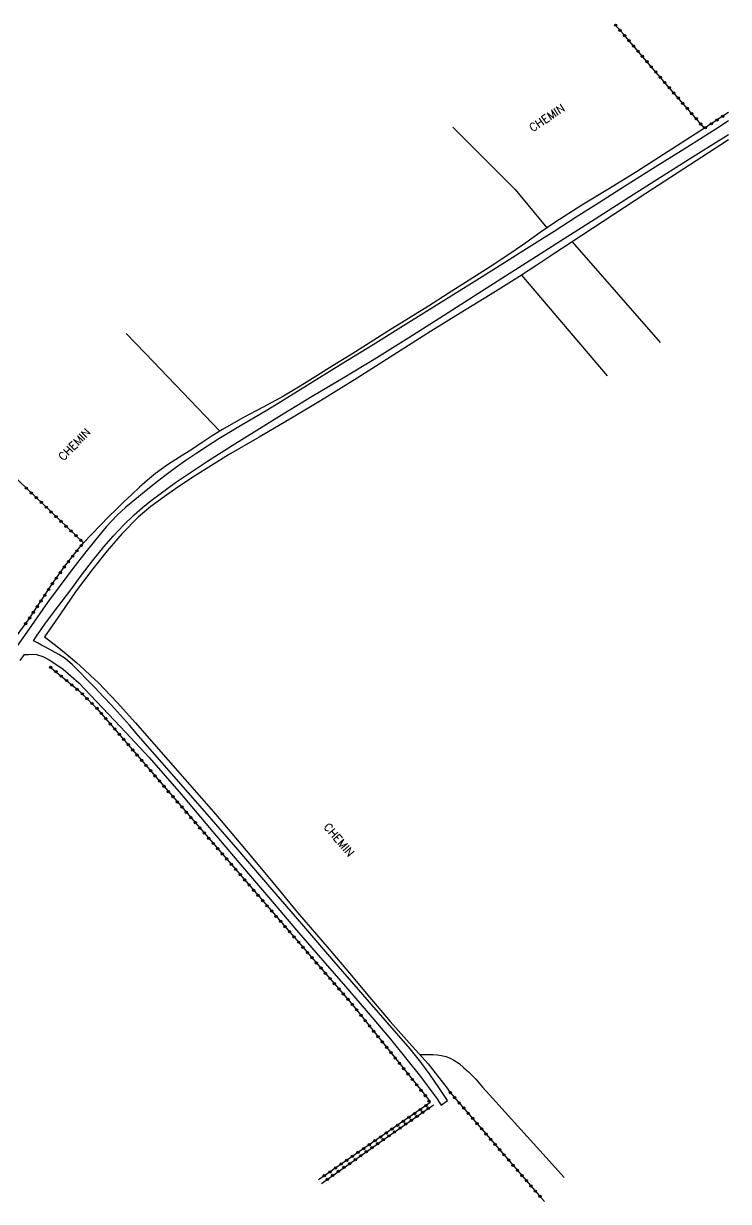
# Model space of a CAD drawing. Header units: millimetres. Extents: x 115000 to 116000, y 119000 to 119994.
# Drawn here: x 115845.9 to 116000, y 119379.3 to 119636.7 of the extents above; entities that cross this region are included whole.
import ezdxf

# ---------------------------------------------------------------- set-up
doc = ezdxf.new("R2010")
doc.units = ezdxf.units.MM
doc.layers.get('0').update_dxf_attribs({"linetype": 'CONTINUOUS'})
for name, color, linetype in [('W0071', 7, 'CONTINUOUS'), ('W0323', 7, 'CONTINUOUS'), ('W0330', 7, 'CONTINUOUS'), ('W0989', 7, 'CONTINUOUS')]:
    doc.layers.add(name, color=color, linetype=linetype)
doc.styles.get("Standard").update_dxf_attribs({"font": 'romans.shx', "width": 0.85})

# ---------------------------------------------------------------- blocks, each defined once
blk = doc.blocks.new('t323o')
at = {"color": 0, "linetype": 'Continuous'}
for radius in [0.25, 0.15]:
    blk.add_circle((0, 0), radius, dxfattribs=at)

msp = doc.modelspace()

# ---------------------------------------------------------------- linework, layer by layer
at = {"layer": 'W0071'}
for points in [[(116000, 119615.44), (115997.24, 119613.67), (115990.32, 119609.3), (115983.37, 119604.96), (115976.45, 119600.6), (115971.58, 119597.5), (115966.73, 119594.39), (115961.87, 119591.29), (115955.87, 119587.49), (115949.86, 119583.7), (115943.84, 119579.92), (115936.69, 119575.45), (115929.52, 119570.99), (115922.35, 119566.54), (115915.43, 119562.25), (115908.49, 119557.95), (115901.56, 119553.65), (115898.93, 119552.1), (115896.29, 119550.56), (115893.67, 119548.99), (115891.14, 119547.47), (115888.62, 119545.93), (115886.13, 119544.36), (115883.76, 119542.82), (115881.41, 119541.26), (115879.1, 119539.63), (115876.79, 119537.9), (115874.51, 119536.11), (115872.26, 119534.29), (115870.24, 119532.66), (115868.25, 119531.01), (115866.34, 119529.27), (115863.94, 119526.71), (115861.7, 119523.99), (115859.5, 119521.24), (115856.66, 119517.6), (115853.9, 119513.9), (115851.15, 119510.2), (115846.61, 119503.71), (115842.07, 119497.22)], [(115886.14, 119541.09), (115891.52, 119544.48), (115896.9, 119547.86), (115902.3, 119551.22), (115909.03, 119555.28), (115915.79, 119559.3), (115922.52, 119563.37), (115930.12, 119568.1), (115937.68, 119572.9), (115945.22, 119577.71), (115951.25, 119581.56), (115957.27, 119585.41), (115963.29, 119589.27), (115970.83, 119594.08), (115978.38, 119598.88), (115985.93, 119603.67), (115993.43, 119608.37), (116000, 119612.46)], [(115848.07, 119501.8), (115848.77, 119502.84), (115850.59, 119505.48), (115852.43, 119507.99), (115854.33, 119510.47), (115856.22, 119512.95), (115858.58, 119516.14), (115860.95, 119519.32), (115863.43, 119522.39), (115865.56, 119524.79), (115867.77, 119527.11), (115870.08, 119529.33), (115871.92, 119530.93), (115873.82, 119532.47), (115875.75, 119533.97), (115879.15, 119536.43), (115882.65, 119538.76), (115886.14, 119541.09)], [(115845.2, 119497.52), (115846.09, 119498.84), (115846.98, 119498.85), (115847.87, 119498.87), (115848.74, 119498.8), (115850.15, 119498.35), (115851.49, 119497.66), (115852.78, 119496.88), (115854.6, 119495.58), (115856.31, 119494.09), (115858.01, 119492.6), (115863.15, 119487.19), (115868.29, 119481.79), (115873.35, 119476.31), (115880.4, 119468.26), (115887.29, 119460.07), (115894.2, 119451.9), (115899.9, 119445.24), (115905.6, 119438.59), (115911.31, 119431.94), (115916.27, 119426.22), (115921.23, 119420.5), (115926.1, 119414.71), (115929.43, 119410.65), (115932.71, 119406.56), (115935.82, 119402.35), (115936.29, 119401.67), (115936.75, 119400.98), (115937.21, 119400.3), (115938.58, 119401.35), (115936.68, 119404.15), (115934.77, 119406.96), (115932.79, 119409.7), (115930.41, 119412.62), (115927.94, 119415.46), (115925.46, 119418.3), (115921.57, 119422.81), (115917.66, 119427.31), (115913.76, 119431.8), (115906.76, 119439.93), (115899.77, 119448.07), (115892.76, 119456.19), (115885.51, 119464.52), (115878.26, 119472.83), (115871, 119481.14), (115869.04, 119483.35), (115867.09, 119485.56), (115865.11, 119487.74), (115863.32, 119489.67), (115861.51, 119491.58), (115859.67, 119493.45), (115858.16, 119495.03), (115856.63, 119496.58), (115854.99, 119497.96), (115853.6, 119498.84), (115852.14, 119499.62), (115850.68, 119500.4), (115849.81, 119500.87), (115848.94, 119501.34), (115848.07, 119501.8)]]:
    msp.add_lwpolyline(points, dxfattribs=at)
at = {"layer": 'W0323'}
for points in [[(116000, 119617.27), (115994.77, 119613.85), (115986.32, 119623.57), (115977.05, 119634.4), (115975.25, 119636.47)], [(115844.4, 119502.85), (115847.12, 119506.65), (115849.72, 119510.48), (115852.25, 119514.35), (115854.95, 119518.12), (115856.28, 119519.83), (115857.63, 119521.52), (115859, 119523.2), (115843.23, 119538.35)], [(115851.63, 119496.15), (115858.05, 119490.88), (115862.03, 119486.97), (115883.05, 119462.52), (115917.55, 119422.6), (115934.4, 119401.57), (115934.75, 119400.8), (115910.6, 119384.17), (115910.4, 119384.03)], [(115939.12, 119403.15), (115958.65, 119380.55), (115959.8, 119379.27)], [(115911.06, 119383.23), (115924.72, 119392.88), (115935.55, 119400.4)]]:
    msp.add_lwpolyline(points, dxfattribs=at)
at = {"layer": 'W0330'}
for points in [[(115994.77, 119613.87), (115989.63, 119610.55), (115984.77, 119607.43), (115979.92, 119604.32), (115973.97, 119600.65), (115967.97, 119597.03), (115962.08, 119593.28), (115958.85, 119591.05), (115955.68, 119588.8), (115952.45, 119586.57), (115947.92, 119583.57), (115943.35, 119580.63), (115938.75, 119577.72), (115934.4, 119574.97), (115930.05, 119572.25), (115925.72, 119569.55), (115921.68, 119567), (115917.65, 119564.48), (115913.6, 119561.97), (115910, 119559.72), (115906.37, 119557.48), (115902.72, 119555.28), (115898.28, 119552.85), (115893.83, 119550.52), (115889.43, 119548.03), (115887.17, 119546.6), (115884.95, 119545.15), (115882.72, 119543.65), (115880.03, 119541.95), (115877.35, 119540.25), (115874.77, 119538.4), (115872.97, 119536.92), (115871.25, 119535.37), (115869.55, 119533.8), (115867.85, 119532.2), (115866.2, 119530.57), (115864.55, 119528.95), (115862.68, 119527.05), (115860.83, 119525.12), (115859, 119523.2)], [(115939.77, 119614.09), (115953.37, 119600.45), (115960.33, 119592.08)], [(116000, 119611.33), (115998.32, 119610.23), (115981.95, 119599.57), (115965.6, 119588.88), (115961.85, 119586.4), (115958.12, 119583.92), (115954.35, 119581.45), (115947.88, 119577.4), (115941.37, 119573.4), (115934.88, 119569.4), (115926.85, 119564.35), (115918.85, 119559.25), (115910.8, 119554.25), (115904.12, 119550.28), (115897.43, 119546.35), (115890.72, 119542.43), (115887, 119540.12), (115883.28, 119537.8), (115879.63, 119535.37), (115876.65, 119533.28), (115873.75, 119531.15), (115870.97, 119528.83), (115867.45, 119525.28), (115864.2, 119521.48), (115861.08, 119517.57), (115857.43, 119512.72), (115853.97, 119507.68), (115850.52, 119502.68), (115852.88, 119500.83), (115855.23, 119498.97), (115857.55, 119497.03), (115859.12, 119495.6), (115860.65, 119494.17), (115862.2, 119492.68), (115866.4, 119488.35), (115870.4, 119483.85), (115874.4, 119479.32), (115881.2, 119471.6), (115887.92, 119463.83), (115894.57, 119456), (115900.45, 119448.92), (115905.77, 119442.43)], [(115965.83, 119589.03), (115985.1, 119567.02)], [(115973.58, 119559.73), (115954.8, 119581.75)], [(115888.8, 119547.63), (115880.75, 119556.08), (115872.6, 119564.6), (115868.32, 119569.02)], [(115905.77, 119442.43), (115912.75, 119434.43)], [(115912.75, 119434.43), (115917.17, 119429.15), (115921.6, 119423.85), (115926.05, 119418.6), (115930.2, 119413.95), (115934.37, 119409.32), (115938.23, 119404.43), (115938.52, 119404), (115938.83, 119403.57)], [(115932.52, 119411.37), (115933.15, 119411.4), (115933.77, 119411.4), (115934.43, 119411.4), (115935.4, 119411.37), (115936.35, 119411.35), (115937.28, 119411.2), (115938.23, 119410.95), (115939.15, 119410.57), (115940, 119410.15), (115941.12, 119409.4), (115942.17, 119408.48), (115943.17, 119407.57), (115944.77, 119405.97), (115946.25, 119404.28), (115947.77, 119402.6), (115954.65, 119394.97), (115961.55, 119387.37), (115964.1, 119384.54)], [(115938.83, 119403.57), (115939.12, 119403.15)]]:
    msp.add_lwpolyline(points, dxfattribs=at)

# ---------------------------------------------------------------- block references
at = {"layer": 'W0323'}
for p, rotation in [((115975.34, 119636.38), 130.8889305333583), ((115976.32, 119635.24), 130.8889305333583), ((115977.3, 119634.11), 130.5450595047703), ((115978.28, 119632.97), 130.5450595047703), ((115979.25, 119631.83), 130.5450595047703), ((115980.23, 119630.69), 130.5450595047703), ((115981.2, 119629.55), 130.5450595047703), ((115982.18, 119628.41), 130.5450595047703), ((115983.15, 119627.27), 130.5450595047703), ((115984.13, 119626.13), 130.5450595047703), ((115985.1, 119624.99), 130.5450595047703), ((115986.08, 119623.85), 130.5450595047703), ((115987.06, 119622.72), 131.0105467001954), ((115988.04, 119621.58), 131.0105467001954), ((115989.03, 119620.45), 131.0105467001954), ((115990.01, 119619.32), 131.0105467001954), ((115990.99, 119618.19), 131.0105467001954), ((115991.98, 119617.06), 131.0105467001954), ((115992.96, 119615.92), 131.0105467001954), ((115993.95, 119614.79), 131.0105467001954), ((115994.98, 119613.99), 213.1698046944882), ((115996.23, 119614.81), 213.1698046944882), ((115997.49, 119615.63), 213.1698046944882), ((115998.74, 119616.45), 213.1698046944882), ((115846.53, 119535.18), 136.1432805238221), ((115847.62, 119534.14), 136.1432805238221), ((115848.7, 119533.1), 136.1432805238221), ((115849.78, 119532.06), 136.1432805238221), ((115850.86, 119531.02), 136.1432805238221), ((115851.94, 119529.98), 136.1432805238221), ((115853.02, 119528.94), 136.1432805238221), ((115854.11, 119527.9), 136.1432805238221), ((115855.19, 119526.86), 136.1432805238221), ((115856.27, 119525.82), 136.1432805238221), ((115857.35, 119524.78), 136.1432805238221), ((115857.61, 119521.48), 51.28214973154412), ((115858.43, 119523.75), 136.1432805238221), ((115858.55, 119522.65), 50.91511380773125), ((115855.74, 119519.13), 52.15970601947628), ((115856.67, 119520.31), 51.28214973154412), ((115853.95, 119516.72), 54.36891072618116), ((115854.83, 119517.94), 54.36891072618116), ((115852.21, 119514.28), 56.77400885770975), ((115853.08, 119515.51), 54.36891072618116), ((115850.56, 119511.77), 56.77400885770975), ((115851.38, 119513.03), 56.77400885770975), ((115848.9, 119509.28), 55.85017622090631), ((115849.74, 119510.52), 56.77400885770975), ((115847.22, 119506.8), 55.85017622090631), ((115848.06, 119508.04), 55.85017622090631), ((115846.35, 119505.57), 54.43523200683998), ((115851.83, 119495.99), 320.6212430664849), ((115852.99, 119495.04), 320.6212430664849), ((115854.15, 119494.09), 320.6212430664849), ((115855.31, 119493.14), 320.6212430664849), ((115856.46, 119492.18), 320.6212430664849), ((115857.62, 119491.23), 320.6212430664849), ((115858.73, 119490.22), 315.4859760942969), ((115859.8, 119489.17), 315.4859760942969), ((115860.87, 119488.11), 315.4859760942969), ((115861.94, 119487.06), 315.4859760942969), ((115862.92, 119485.93), 310.6820574850189), ((115863.9, 119484.8), 310.6820574850189), ((115864.88, 119483.66), 310.6820574850189), ((115865.86, 119482.52), 310.6820574850189), ((115866.83, 119481.38), 310.6820574850189), ((115867.81, 119480.25), 310.6820574850189), ((115868.79, 119479.11), 310.6820574850189), ((115869.77, 119477.97), 310.6820574850189), ((115870.74, 119476.83), 310.6820574850189), ((115871.72, 119475.7), 310.6820574850189), ((115872.7, 119474.56), 310.6820574850189), ((115873.68, 119473.42), 310.6820574850189), ((115874.66, 119472.28), 310.6820574850189), ((115875.63, 119471.15), 310.6820574850189), ((115876.61, 119470.01), 310.6820574850189), ((115877.59, 119468.87), 310.6820574850189), ((115878.57, 119467.73), 310.6820574850189), ((115879.54, 119466.6), 310.6820574850189), ((115880.52, 119465.46), 310.6820574850189), ((115881.5, 119464.32), 310.6820574850189), ((115882.48, 119463.18), 310.6820574850189), ((115883.46, 119462.05), 310.8366397356564), ((115884.44, 119460.91), 310.8366397356564), ((115885.42, 119459.78), 310.8366397356564), ((115886.4, 119458.64), 310.8366397356564), ((115887.38, 119457.51), 310.8366397356564), ((115888.36, 119456.37), 310.8366397356564), ((115889.34, 119455.24), 310.8366397356564), ((115890.32, 119454.1), 310.8366397356564), ((115891.3, 119452.97), 310.8366397356564), ((115892.28, 119451.83), 310.8366397356564), ((115893.27, 119450.7), 310.8366397356564), ((115894.25, 119449.56), 310.8366397356564), ((115895.23, 119448.43), 310.8366397356564), ((115896.21, 119447.29), 310.8366397356564), ((115897.19, 119446.16), 310.8366397356564), ((115898.17, 119445.02), 310.8366397356564), ((115899.15, 119443.89), 310.8366397356564), ((115900.13, 119442.75), 310.8366397356564), ((115901.11, 119441.62), 310.8366397356564), ((115902.09, 119440.48), 310.8366397356564), ((115903.07, 119439.35), 310.8366397356564), ((115904.05, 119438.21), 310.8366397356564), ((115905.04, 119437.08), 310.8366397356564), ((115906.02, 119435.94), 310.8366397356564), ((115907, 119434.81), 310.8366397356564), ((115907.98, 119433.67), 310.8366397356564), ((115908.96, 119432.54), 310.8366397356564), ((115909.94, 119431.4), 310.8366397356564), ((115910.92, 119430.27), 310.8366397356564), ((115911.9, 119429.14), 310.8366397356564), ((115912.88, 119428), 310.8366397356564), ((115913.86, 119426.87), 310.8366397356564), ((115914.84, 119425.73), 310.8366397356564), ((115915.83, 119424.6), 310.8366397356564), ((115916.81, 119423.46), 310.8366397356564), ((115917.78, 119422.32), 308.6989871195837), ((115918.71, 119421.15), 308.6989871195837), ((115919.65, 119419.98), 308.6989871195837), ((115920.59, 119418.81), 308.6989871195837), ((115921.53, 119417.63), 308.6989871195837), ((115922.47, 119416.46), 308.6989871195837), ((115923.4, 119415.29), 308.6989871195837), ((115924.34, 119414.12), 308.6989871195837), ((115925.28, 119412.95), 308.6989871195837), ((115926.22, 119411.78), 308.6989871195837), ((115927.15, 119410.61), 308.6989871195837), ((115928.09, 119409.44), 308.6989871195837), ((115929.03, 119408.27), 308.6989871195837), ((115929.97, 119407.1), 308.6989871195837), ((115930.91, 119405.93), 308.6989871195837), ((115931.84, 119404.76), 308.6989871195837), ((115932.78, 119403.59), 308.6989871195837), ((115939.18, 119403.08), 310.8365946919446), ((115933.72, 119402.42), 308.6989871195837), ((115934.57, 119401.19), 294.5283207446233), ((115940.16, 119401.95), 310.8365946919446), ((115941.14, 119400.81), 310.8365946919446), ((115930.16, 119397.64), 214.5566247719046), ((115931.4, 119398.49), 214.5566247719046), ((115931.93, 119397.89), 34.75671400008692), ((115932.63, 119399.34), 214.5566247719046), ((115933.16, 119398.74), 34.75671400008692), ((115933.87, 119400.19), 214.5566247719046), ((115934.4, 119399.6), 34.75671400008692), ((115942.12, 119399.68), 310.8365946919446), ((115943.1, 119398.54), 310.8365946919446), ((115926.46, 119395.09), 214.5566247719046), ((115927.69, 119395.94), 214.5566247719046), ((115928.24, 119395.32), 34.75671400008692), ((115928.93, 119396.79), 214.5566247719046), ((115929.47, 119396.18), 34.75671400008692), ((115930.7, 119397.03), 34.75671400008692), ((115944.08, 119397.41), 310.8365946919446), ((115945.06, 119396.27), 310.8365946919446), ((115946.04, 119395.14), 310.8365946919446), ((115922.75, 119392.54), 214.5566247719046), ((115923.99, 119393.39), 214.5566247719046), ((115924.54, 119392.76), 35.25130298818436), ((115925.22, 119394.24), 214.5566247719046), ((115925.77, 119393.61), 34.75671400008692), ((115927, 119394.47), 34.75671400008692), ((115947.02, 119394), 310.8365946919446), ((115948, 119392.87), 310.8365946919446), ((115919.05, 119389.98), 214.5566247719046), ((115920.28, 119390.83), 214.5566247719046), ((115920.86, 119390.16), 35.25130298818436), ((115921.52, 119391.69), 214.5566247719046), ((115922.09, 119391.03), 35.25130298818436), ((115923.31, 119391.89), 35.25130298818436), ((115948.99, 119391.73), 310.8365946919446), ((115949.97, 119390.6), 310.8365946919446), ((115915.34, 119387.43), 214.5566247719046), ((115916.57, 119388.28), 214.5566247719046), ((115917.19, 119387.56), 35.25130298818436), ((115917.81, 119389.13), 214.5566247719046), ((115918.41, 119388.43), 35.25130298818436), ((115919.64, 119389.29), 35.25130298818436), ((115950.95, 119389.46), 310.8365946919446), ((115951.93, 119388.33), 310.8365946919446), ((115911.63, 119384.88), 214.5566247719046), ((115912.87, 119385.73), 214.5566247719046), ((115913.51, 119384.97), 35.25130298818436), ((115914.1, 119386.58), 214.5566247719046), ((115914.74, 119385.83), 35.25130298818436), ((115915.96, 119386.7), 35.25130298818436), ((115952.91, 119387.19), 310.8365946919446), ((115953.89, 119386.06), 310.8365946919446), ((115954.87, 119384.92), 310.8365946919446), ((115912.29, 119384.1), 35.25130298818436), ((115955.85, 119383.79), 310.8365946919446), ((115956.83, 119382.65), 310.8365946919446), ((115957.81, 119381.52), 310.8365946919446), ((115958.8, 119380.39), 312.0815652792372)]:
    msp.add_blockref('t323o', p, dxfattribs=dict(at, rotation=rotation))

# ---------------------------------------------------------------- texts
at = {"layer": 'W0989'}
for rotation, p in [(33.4829, (115957.18, 119612.99)), (45.4514, (115854.6, 119541.04)), (310.4618, (115911.38, 119461.07))]:
    msp.add_text('CHEMIN', height=1.75, rotation=rotation, dxfattribs=at).set_placement(p)

doc.saveas('drawing.dxf')
